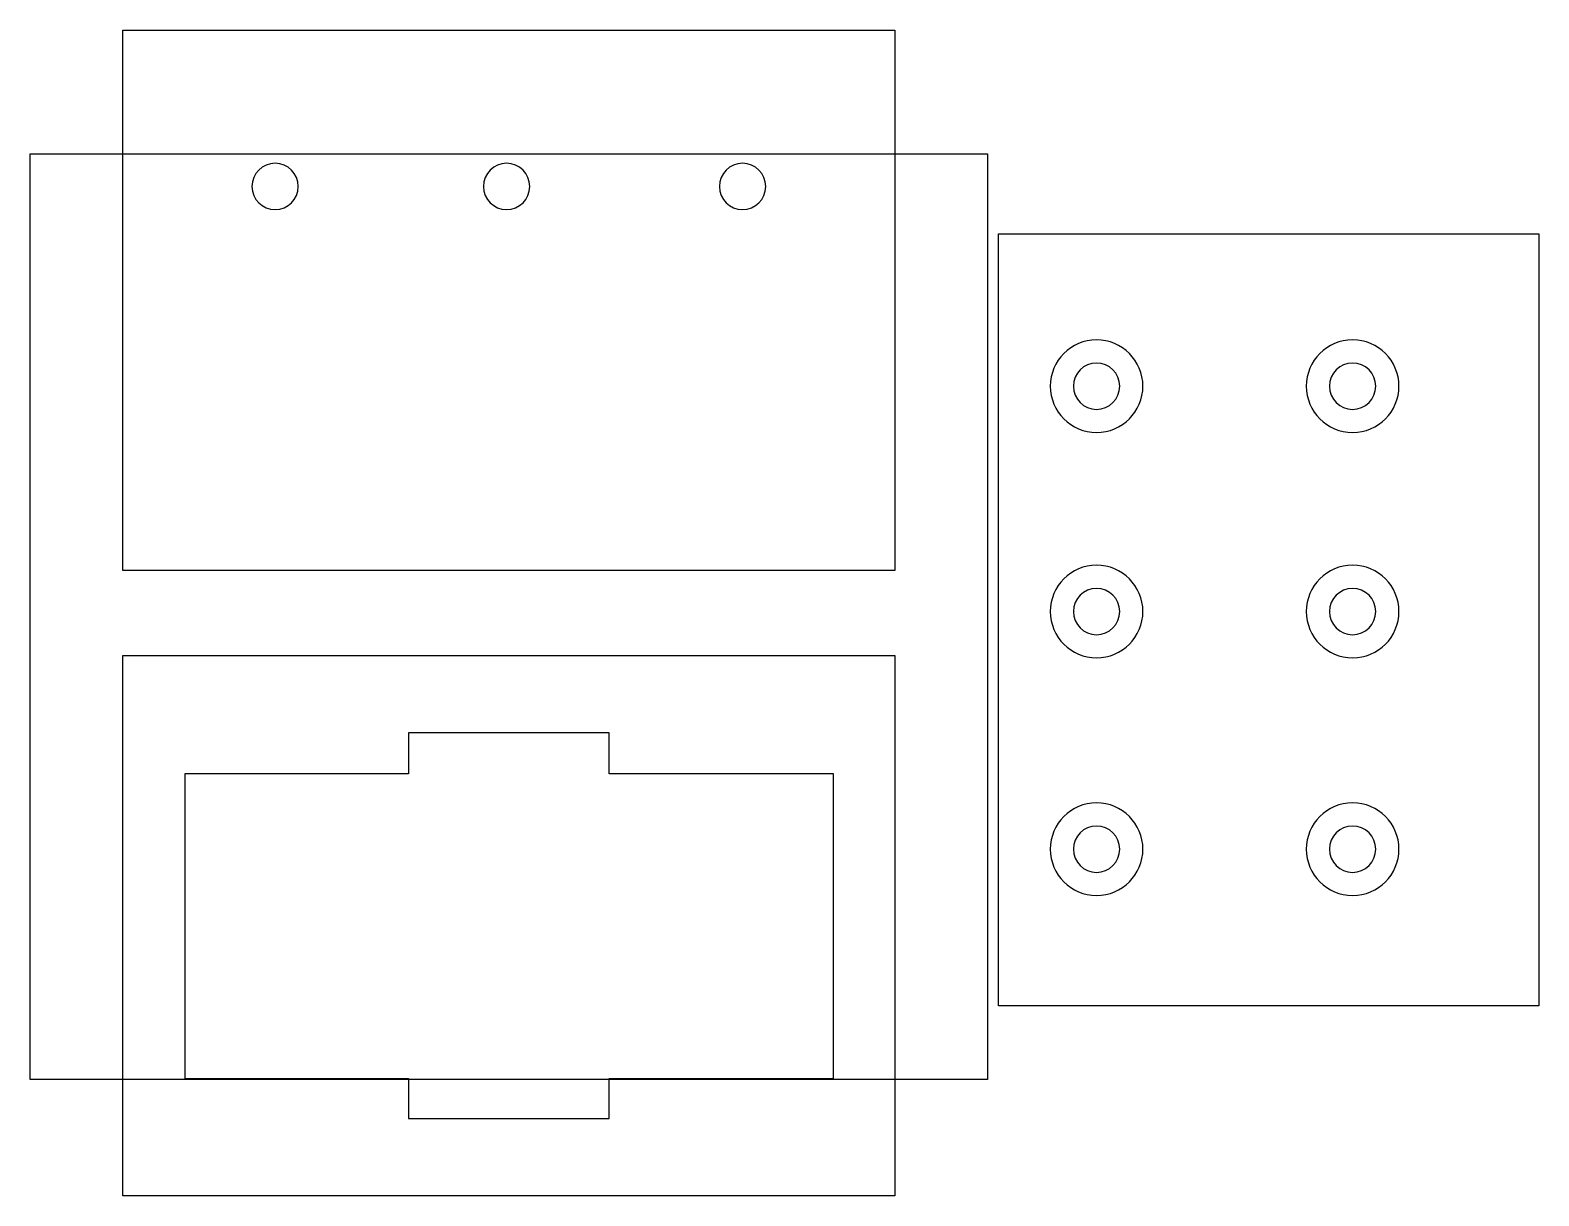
# Model space of a CAD drawing. Extents: x 0 to 97.7, y 0 to 75.5.
import ezdxf

# ---------------------------------------------------------------- set-up
doc = ezdxf.new("R2010")
doc.units = 0
doc.layers.add('LAYER_1', color=7, linetype='CONTINUOUS')

# ---------------------------------------------------------------- blocks, each defined once
blk = doc.blocks.new('BLOCK_2')
at = {"layer": 'LAYER_1', "color": 250}
blk.add_lwpolyline([(6, 0), (6, 34.999), (56, 34.999), (56, 0), (6, 0)], dxfattribs=at)
at = {"layer": 'LAYER_1', "color": 7}
blk.add_lwpolyline([(52.016, 27.333), (37.5, 27.333), (37.5, 30), (24.5, 30), (24.5, 27.333), (10.024, 27.333), (10.024, 7.6), (24.5, 7.6), (24.5, 5), (37.5, 5), (37.5, 7.6), (52.016, 7.6), (52.016, 27.333)], dxfattribs=at)
blk = doc.blocks.new('BLOCK_4')
at = {"layer": 'LAYER_1', "color": 250}
for points in [[(17.364, 65.38), (17.364, 64.552), (16.692, 63.88), (15.864, 63.88), (15.036, 63.88), (14.364, 64.552), (14.364, 65.38), (14.364, 66.208), (15.036, 66.88), (15.864, 66.88), (16.692, 66.88), (17.364, 66.208), (17.364, 65.38)], [(32.357, 65.38), (32.357, 64.552), (31.685, 63.88), (30.857, 63.88), (30.029, 63.88), (29.357, 64.552), (29.357, 65.38), (29.357, 66.208), (30.029, 66.88), (30.857, 66.88), (31.685, 66.88), (32.357, 66.208), (32.357, 65.38)], [(47.635, 65.38), (47.635, 64.551), (46.964, 63.88), (46.135, 63.88), (45.307, 63.88), (44.635, 64.551), (44.635, 65.38), (44.635, 66.208), (45.307, 66.88), (46.135, 66.88), (46.964, 66.88), (47.635, 66.208), (47.635, 65.38)]]:
    blk.add_open_spline(points, degree=3, knots=[0, 0, 0, 0, 1, 1, 1, 2, 2, 2, 3, 3, 3, 4, 4, 4, 4], dxfattribs=at)
blk = doc.blocks.new('BLOCK_3')
at = {"layer": 'LAYER_1', "color": 250}
blk.add_lwpolyline([(6, 40.503), (6, 75.503), (56, 75.503), (56, 40.503), (6, 40.503)], dxfattribs=at)
at = {"layer": 'LAYER_1'}
blk.add_blockref('BLOCK_4', (0, 0), dxfattribs=at)

msp = doc.modelspace()

# ---------------------------------------------------------------- linework, layer by layer
at = {"layer": 'LAYER_1', "color": 250}
for points in [[(0, 7.534), (0, 67.503), (62, 67.503), (62, 7.534), (0, 7.534)], [(97.705, 12.313), (62.705, 12.313), (62.705, 62.312), (97.705, 62.312), (97.705, 12.313)]]:
    msp.add_lwpolyline(points, dxfattribs=at)
for points in [[(69.064, 55.442), (70.72, 55.442), (72.064, 54.099), (72.064, 52.443), (72.064, 50.786), (70.72, 49.442), (69.064, 49.442), (67.407, 49.442), (66.064, 50.786), (66.064, 52.443), (66.064, 54.099), (67.407, 55.442), (69.064, 55.442)], [(85.646, 55.442), (87.302, 55.442), (88.646, 54.099), (88.646, 52.443), (88.646, 50.786), (87.302, 49.442), (85.646, 49.442), (83.989, 49.442), (82.646, 50.786), (82.646, 52.443), (82.646, 54.099), (83.989, 55.442), (85.646, 55.442)], [(69.064, 53.942), (69.892, 53.942), (70.564, 53.27), (70.564, 52.442), (70.564, 51.614), (69.892, 50.942), (69.064, 50.942), (68.235, 50.942), (67.564, 51.614), (67.564, 52.442), (67.564, 53.27), (68.235, 53.942), (69.064, 53.942)], [(85.646, 53.942), (86.474, 53.942), (87.146, 53.27), (87.146, 52.442), (87.146, 51.614), (86.474, 50.942), (85.646, 50.942), (84.817, 50.942), (84.146, 51.614), (84.146, 52.442), (84.146, 53.27), (84.817, 53.942), (85.646, 53.942)], [(69.064, 40.845), (70.72, 40.845), (72.064, 39.502), (72.064, 37.845), (72.064, 36.188), (70.72, 34.845), (69.064, 34.845), (67.408, 34.845), (66.064, 36.188), (66.064, 37.845), (66.064, 39.502), (67.408, 40.845), (69.064, 40.845)], [(85.646, 40.845), (87.302, 40.845), (88.646, 39.502), (88.646, 37.845), (88.646, 36.188), (87.302, 34.845), (85.646, 34.845), (83.99, 34.845), (82.646, 36.188), (82.646, 37.845), (82.646, 39.502), (83.99, 40.845), (85.646, 40.845)], [(69.064, 39.345), (69.892, 39.345), (70.564, 38.674), (70.564, 37.845), (70.564, 37.017), (69.892, 36.345), (69.064, 36.345), (68.235, 36.345), (67.564, 37.017), (67.564, 37.845), (67.564, 38.674), (68.235, 39.345), (69.064, 39.345)], [(85.646, 39.345), (86.474, 39.345), (87.146, 38.674), (87.146, 37.845), (87.146, 37.017), (86.474, 36.345), (85.646, 36.345), (84.817, 36.345), (84.146, 37.017), (84.146, 37.845), (84.146, 38.674), (84.817, 39.345), (85.646, 39.345)], [(69.064, 25.453), (70.72, 25.453), (72.064, 24.111), (72.064, 22.453), (72.064, 20.797), (70.72, 19.453), (69.064, 19.453), (67.408, 19.453), (66.064, 20.797), (66.064, 22.453), (66.064, 24.111), (67.408, 25.453), (69.064, 25.453)], [(85.646, 25.453), (87.302, 25.453), (88.646, 24.111), (88.646, 22.453), (88.646, 20.797), (87.302, 19.453), (85.646, 19.453), (83.99, 19.453), (82.646, 20.797), (82.646, 22.453), (82.646, 24.111), (83.99, 25.453), (85.646, 25.453)], [(69.064, 23.953), (69.892, 23.953), (70.564, 23.282), (70.564, 22.453), (70.564, 21.625), (69.892, 20.953), (69.064, 20.953), (68.235, 20.953), (67.564, 21.625), (67.564, 22.453), (67.564, 23.282), (68.235, 23.953), (69.064, 23.953)], [(85.646, 23.953), (86.474, 23.953), (87.146, 23.282), (87.146, 22.453), (87.146, 21.625), (86.474, 20.953), (85.646, 20.953), (84.817, 20.953), (84.146, 21.625), (84.146, 22.453), (84.146, 23.282), (84.817, 23.953), (85.646, 23.953)]]:
    msp.add_open_spline(points, degree=3, knots=[0, 0, 0, 0, 1, 1, 1, 2, 2, 2, 3, 3, 3, 4, 4, 4, 4], dxfattribs=at)

# ---------------------------------------------------------------- block references
at = {"layer": 'LAYER_1'}
for name in ['BLOCK_3', 'BLOCK_2']:
    msp.add_blockref(name, (0, 0), dxfattribs=at)

doc.saveas('drawing.dxf')
